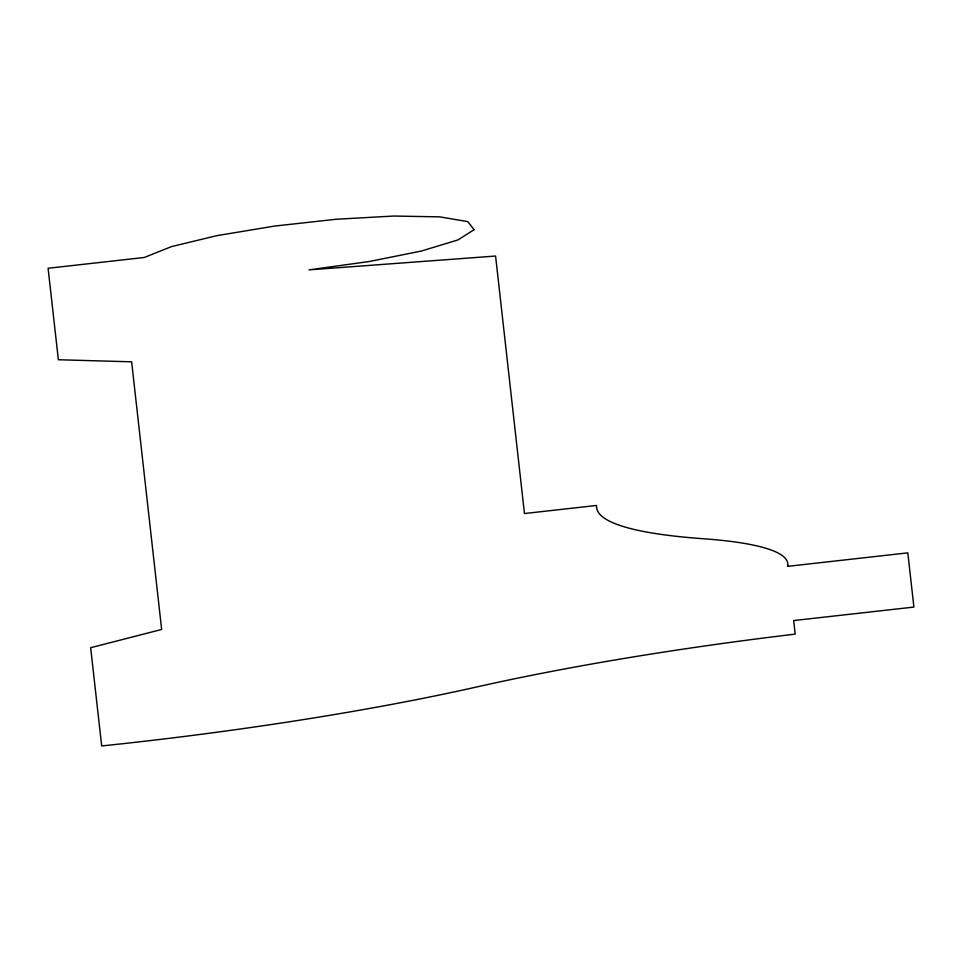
<?xml version="1.0" encoding="UTF-8"?>
<svg xmlns="http://www.w3.org/2000/svg" width="962" height="962" viewBox="0 0 962 962"><rect width="100%" height="100%" fill="white"/><g stroke="black" fill="none" stroke-linecap="round" stroke-linejoin="round"><path stroke-width="1.44" d="M474.122 229.665L457.96 239.923L421.428 251.034L369.456 261.484L308.994 269.877L495.586 256.048L524.458 513.54L596.596 505.447A502.104 70.743 -6.4 0 0 702.933 538.708A400.649 56.457 -6.4 0 1 787.601 566.353L907.815 552.861L913.9 607.07L793.674 620.562L795.201 634.114A568.975 80.171 -6.4 0 0 477.489 686.796A567.82 80.002 -6.4 0 1 101.683 745.959L90.656 647.715L161.652 629.461L131.638 361.82L58.357 359.74L48.1 268.266L144.276 257.479L171.561 246.585L216.955 235.642L274.35 226.106L336.039 219.264L393.735 216.041L439.694 216.859L467.748 221.609L474.122 229.665"/></g></svg>
